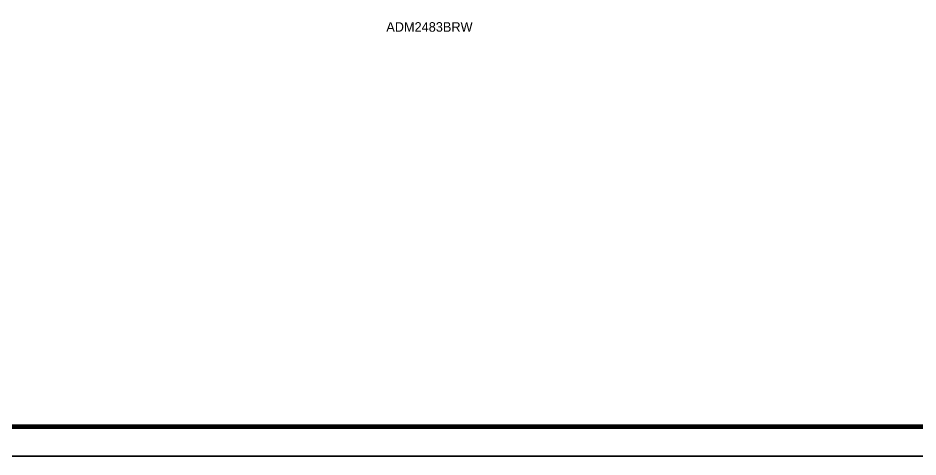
# Model space of a CAD drawing. Header units: inches. Extents: x 0 to 594, y 0 to 420.
# Drawn here: x 98.9 to 251.4, y -0.1 to 74.2 of the extents above; entities that cross this region are included whole.
import ezdxf

# ---------------------------------------------------------------- set-up
doc = ezdxf.new("R2010")
doc.units = ezdxf.units.IN
doc.layers.add('Sheet', color=255, linetype='Continuous')

msp = doc.modelspace()

# ---------------------------------------------------------------- linework, layer by layer
at = {"layer": 'Sheet'}
for points in [[(0, 419.98, 0.3, 0.3, 0), (594, 419.98, 0.3, 0.3, 0), (594, 0, 0.3, 0.3, 0), (0, 0, 0.3, 0.3, 0), (0, 419.98, 0.3, 0.3, 0)], [(0, 419.98, 0.3, 0.3, 0), (594, 419.98, 0.3, 0.3, 0), (594, 0, 0.3, 0.3, 0), (0, 0, 0.3, 0.3, 0), (0, 419.98, 0.3, 0.3, 0)], [(0, 419.98, 0.0991, 0.0991, 0), (0, 0, 0.0991, 0.0991, 0), (594, 0, 0.0991, 0.0991, 0), (594, 419.98, 0.0991, 0.0991, 0), (0, 419.98, 0.0991, 0.0991, 0), (0, 419.98, 0.0991, 0.0991, 0)], [(0, 419.98, 0.0991, 0.0991, 0), (0, 0, 0.0991, 0.0991, 0), (594, 0, 0.0991, 0.0991, 0), (594, 419.98, 0.0991, 0.0991, 0), (0, 419.98, 0.0991, 0.0991, 0), (0, 419.98, 0.0991, 0.0991, 0)]]:
    msp.add_lwpolyline(points, format="xyseb", close=True, dxfattribs=at)
msp.add_lwpolyline([(20, 4.99, 0.749, 0.749, 0), (589.01, 4.99, 0.749, 0.749, 0)], format="xyseb", dxfattribs=at)

# ---------------------------------------------------------------- texts
msp.add_text('ADM2483BRW', height=1.613, dxfattribs=at).set_placement((161.27, 71.85))

doc.saveas('drawing.dxf')
